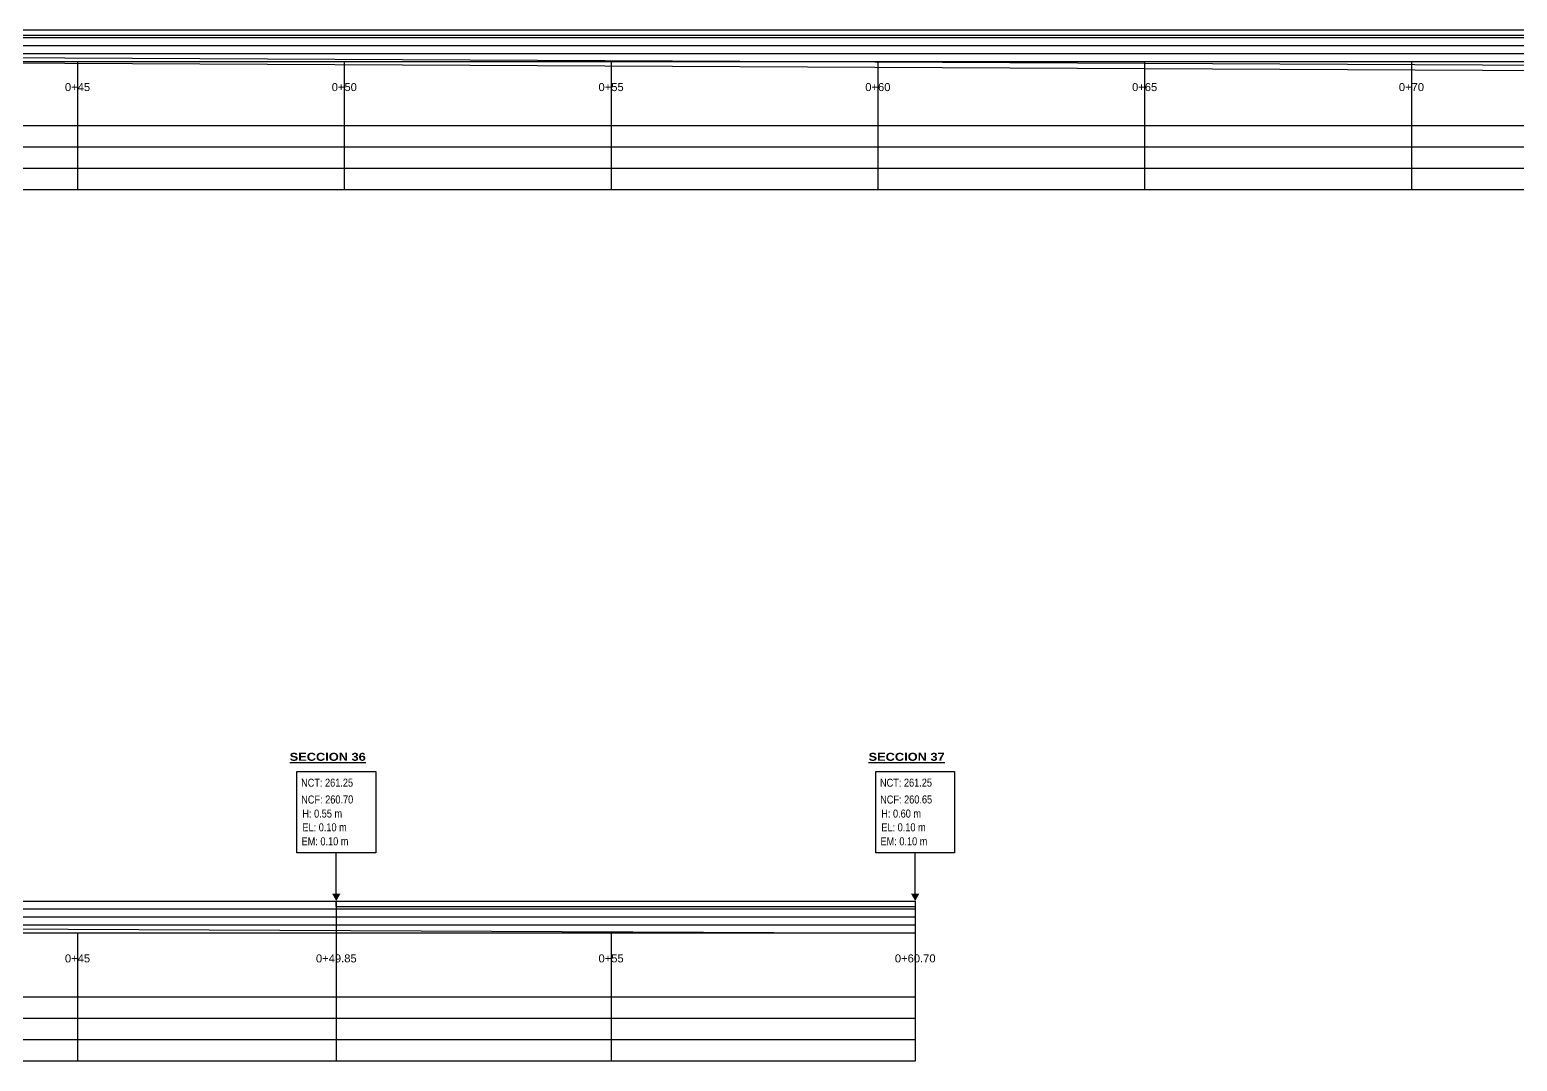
# Model space of a CAD drawing. Header units: millimetres. Extents: x 2085 to 2236, y 1365 to 1444.
# Drawn here: x 2132.46 to 2160.34, y 1373.02 to 1392.36 of the extents above; entities that cross this region are included whole.
import ezdxf
from ezdxf.enums import TextEntityAlignment as Align

# ---------------------------------------------------------------- set-up
doc = ezdxf.new("R2010")
doc.units = ezdxf.units.MM
doc.layers.add('ANNOTATION', color=7, linetype='Continuous')
doc.layers.add('GRID_TEXT', color=7, linetype='Continuous')
doc.layers.add('CUNETAS', color=5, linetype='Continuous', lineweight=0)
doc.layers.add('TEXTO', color=255, linetype='Continuous', lineweight=5)
doc.styles.add('MtXpl_Arial_Black', font='')
doc.styles.get("Standard").update_dxf_attribs({"font": 'arial.ttf'})
doc.styles.add('Swis721 Cn BT', font='swissc.ttf')
doc.styles.get('MtXpl_Arial_Black').set_extended_font_data('Arial Black')

msp = doc.modelspace()

# ---------------------------------------------------------------- hatches: boundary and pattern name
at = {"lineweight": -3}
h = msp.add_hatch(color=256, dxfattribs=at)
h.dxf.hatch_style = 1
h.paths.add_polyline_path([(2138.279, 1376.165), (2138.125, 1376.165), (2138.202, 1376.028)])
h = msp.add_hatch(color=256, dxfattribs=at)
h.dxf.hatch_style = 1
h.paths.add_polyline_path([(2149.129, 1376.165), (2148.974, 1376.165), (2149.052, 1376.028)])

# ---------------------------------------------------------------- linework, layer by layer
at = {"color": 84, "lineweight": 30}
for p, q in [((2120.872, 1392.363), (2177.382, 1392.363)), ((2120.872, 1392.263), (2177.282, 1392.263))]:
    msp.add_line(p, q, dxfattribs=at)
at = {"color": 9, "lineweight": -3}
for p, q in [((2177.282, 1392.213), (2086.845, 1392.213)), ((2187.302, 1392.063), (2086.845, 1392.063)), ((2187.302, 1391.913), (2086.845, 1391.913)), ((2187.302, 1391.763), (2086.845, 1391.763)), ((2133.352, 1391.763), (2133.352, 1389.363)), ((2138.352, 1391.763), (2138.352, 1389.363)), ((2143.352, 1391.763), (2143.352, 1389.363)), ((2148.352, 1391.763), (2148.352, 1389.363)), ((2153.352, 1391.763), (2153.352, 1389.363)), ((2158.352, 1391.763), (2158.352, 1389.363)), ((2187.302, 1390.563), (2086.845, 1390.563)), ((2187.302, 1390.163), (2086.845, 1390.163)), ((2187.302, 1389.763), (2086.845, 1389.763)), ((2187.302, 1389.363), (2086.845, 1389.363)), ((2138.202, 1376.155), (2138.202, 1376.931)), ((2149.052, 1376.155), (2149.052, 1376.931)), ((2149.052, 1375.878), (2086.845, 1375.878)), ((2138.202, 1376.028), (2138.202, 1375.428)), ((2149.052, 1376.028), (2149.052, 1375.424)), ((2149.052, 1375.728), (2086.845, 1375.728)), ((2149.052, 1375.578), (2086.845, 1375.578)), ((2149.052, 1375.428), (2086.845, 1375.428)), ((2133.352, 1375.428), (2133.352, 1373.028)), ((2138.202, 1375.428), (2138.202, 1373.028)), ((2143.352, 1375.428), (2143.352, 1373.028)), ((2149.052, 1375.424), (2149.052, 1373.024)), ((2149.052, 1374.228), (2086.845, 1374.228)), ((2149.052, 1373.828), (2086.845, 1373.828)), ((2149.052, 1373.428), (2086.845, 1373.428)), ((2149.052, 1373.028), (2086.845, 1373.028))]:
    msp.add_line(p, q, dxfattribs=at)
at = {"color": 6, "lineweight": 30}
for p, q in [((2088.352, 1392.063), (2187.302, 1391.568)), ((2088.351, 1391.963), (2187.302, 1391.468)), ((2088.352, 1375.728), (2149.052, 1375.424))]:
    msp.add_line(p, q, dxfattribs=at)
at = {"lineweight": -3}
for points in [[(2137.464, 1378.454), (2138.94, 1378.454), (2138.94, 1376.931), (2137.464, 1376.931)], [(2148.314, 1378.454), (2149.79, 1378.454), (2149.79, 1376.931), (2148.314, 1376.931)]]:
    msp.add_lwpolyline(points, close=True, dxfattribs=at)
at = {"layer": 'CUNETAS', "color": 5, "lineweight": 30}
msp.add_line((2088.352, 1376.028), (2138.202, 1376.028), dxfattribs=at)
at = {"layer": 'CUNETAS', "color": 84, "lineweight": 30}
for p, q in [((2138.202, 1376.028), (2149.052, 1376.028)), ((2138.202, 1375.928), (2138.202, 1376.028)), ((2138.202, 1375.928), (2149.052, 1375.928))]:
    msp.add_line(p, q, dxfattribs=at)
at = {"layer": 'CUNETAS', "color": 1, "lineweight": 30, "flags": 128}
for points in [[(2138.202, 1376.028), (2138.202, 1375.479)], [(2149.052, 1376.028), (2149.052, 1375.424)]]:
    msp.add_lwpolyline(points, dxfattribs=at)

# ---------------------------------------------------------------- texts
at = {"layer": 'ANNOTATION', "lineweight": -3, "style": 'Swis721 Cn BT'}
for s, p in [('NCT: 261.25', (2137.542, 1378.246)), ('NCT: 261.25', (2148.392, 1378.246)), ('NCF: 260.70', (2137.545, 1377.931)), ('NCF: 260.65', (2148.395, 1377.931)), ('H: 0.55 m', (2137.566, 1377.667)), ('EL: 0.10 m   ', (2137.567, 1377.409)), ('H: 0.60 m', (2148.416, 1377.667)), ('EL: 0.10 m   ', (2148.417, 1377.409)), ('EM: 0.10 m   ', (2137.551, 1377.147)), ('EM: 0.10 m   ', (2148.401, 1377.147))]:
    msp.add_text(s, height=0.15, rotation=0.15, dxfattribs=at).set_placement(p, align=Align.MIDDLE_LEFT)
at = {"layer": 'GRID_TEXT', "color": 7, "lineweight": -3}
for s, p in [('0+45', (2133.352, 1391.363)), ('0+50', (2138.352, 1391.363)), ('0+55', (2143.352, 1391.363)), ('0+60', (2148.352, 1391.363)), ('0+65', (2153.352, 1391.363)), ('0+70', (2158.352, 1391.363)), ('0+45', (2133.352, 1375.028)), ('0+49.85', (2138.202, 1375.028)), ('0+55', (2143.352, 1375.028)), ('0+60.70', (2149.052, 1375.028))]:
    msp.add_text(s, height=0.15, dxfattribs=at).set_placement(p, align=Align.TOP_CENTER)
at = {"layer": 'TEXTO', "color": 18, "lineweight": -3, "true_color": 0x000000, "style": 'MtXpl_Arial_Black'}
for s, p in [('%%USECCION 36', (2137.328, 1378.657)), ('%%USECCION 37', (2148.178, 1378.657))]:
    msp.add_text(s, height=0.15, dxfattribs=at).set_placement(p)

doc.saveas('drawing.dxf')
